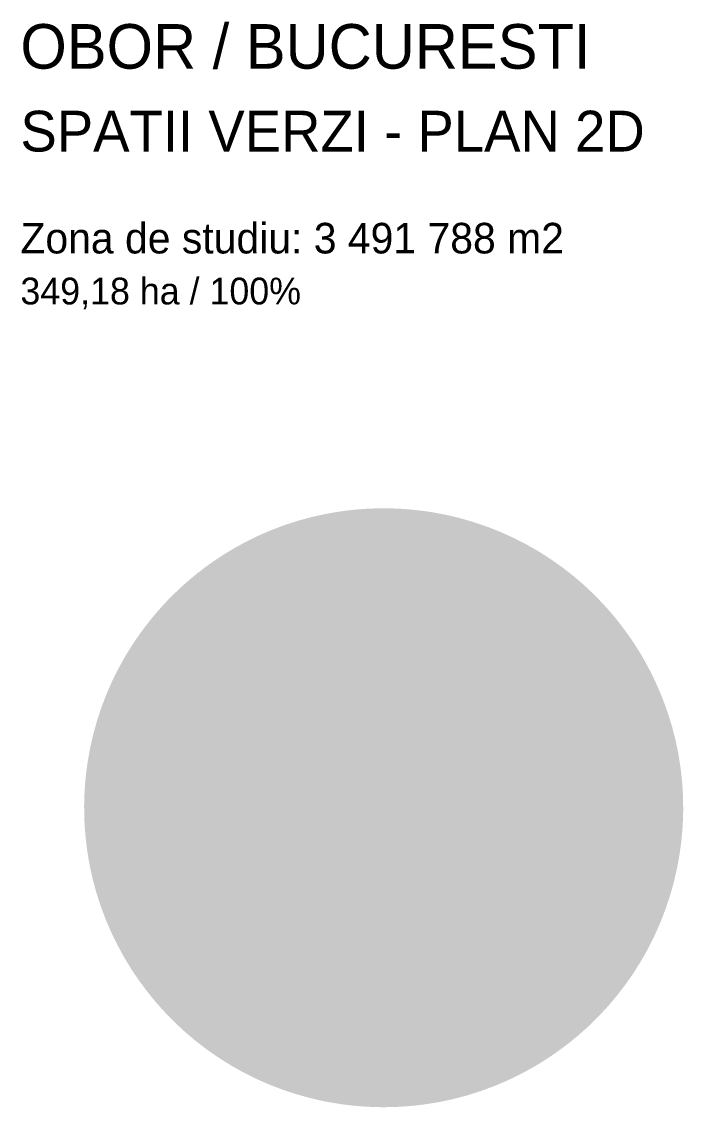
# Model space of a CAD drawing. Header units: metres. Extents: x -1319 to 2200, y -1209 to 1268.
# Drawn here: x 1681 to 2200, y 325 to 1177 of the extents above; entities that cross this region are included whole.
import ezdxf

# ---------------------------------------------------------------- set-up
doc = ezdxf.new("R2010")
doc.units = ezdxf.units.M
for name, color, linetype, lineweight, true_color in [('DIAGRAMA_CONSTRUIT', 7, 'Continuous', 25, 0x4b5962), ('DIAGRAMA_REST', 7, 'Continuous', 25, 0xe2ded4), ('LEGENDA_TEXT', 7, 'Continuous', 25, 0x354c40), ('VERDE_PLIN', 7, 'Continuous', 25, 0x286847)]:
    doc.layers.add(name, color=color, linetype=linetype, lineweight=lineweight, true_color=true_color)

msp = doc.modelspace()

# ---------------------------------------------------------------- hatches: boundary and pattern name
at = {"layer": 'DIAGRAMA_CONSTRUIT'}
h = msp.add_hatch(color=256, dxfattribs=at)
h.dxf.hatch_style = 1
edge = h.paths.add_edge_path()
edge.add_line((1965, 560), (2013.54, 789.93))
edge.add_arc((1965, 560), 235, 78.08028, 348.49304, ccw=False)
edge.add_line((2195.28, 513.12), (1965, 560))
at = {"layer": 'DIAGRAMA_REST'}
h = msp.add_hatch(color=256, dxfattribs=at)
h.dxf.hatch_style = 1
edge = h.paths.add_edge_path()
edge.add_line((1965, 560), (2195.28, 513.12))
edge.add_arc((1965, 560), 235, 348.49304, 90, ccw=False)
edge.add_line((1965, 795), (1965, 560))
at = {"layer": 'VERDE_PLIN'}
h = msp.add_hatch(color=256, dxfattribs=at)
h.dxf.hatch_style = 1
edge = h.paths.add_edge_path()
edge.add_line((1965, 560), (1965, 795))
edge.add_arc((1965, 560), 235, 90, 78.08028, ccw=False)
edge.add_line((2013.54, 789.93), (1965, 560))

# ---------------------------------------------------------------- texts
at = {"layer": 'LEGENDA_TEXT'}
for s, height, p in [('OBOR / BUCURESTI', 35, (1680, 1140)), ('SPATII VERZI - PLAN 2D', 32, (1680, 1075)), ('Zona de studiu: 3 491 788 m2', 24, (1680, 995)), ('349,18 ha / 100%', 21, (1680, 955))]:
    msp.add_text(s, height=height, dxfattribs=at).set_placement(p)

doc.saveas('drawing.dxf')
